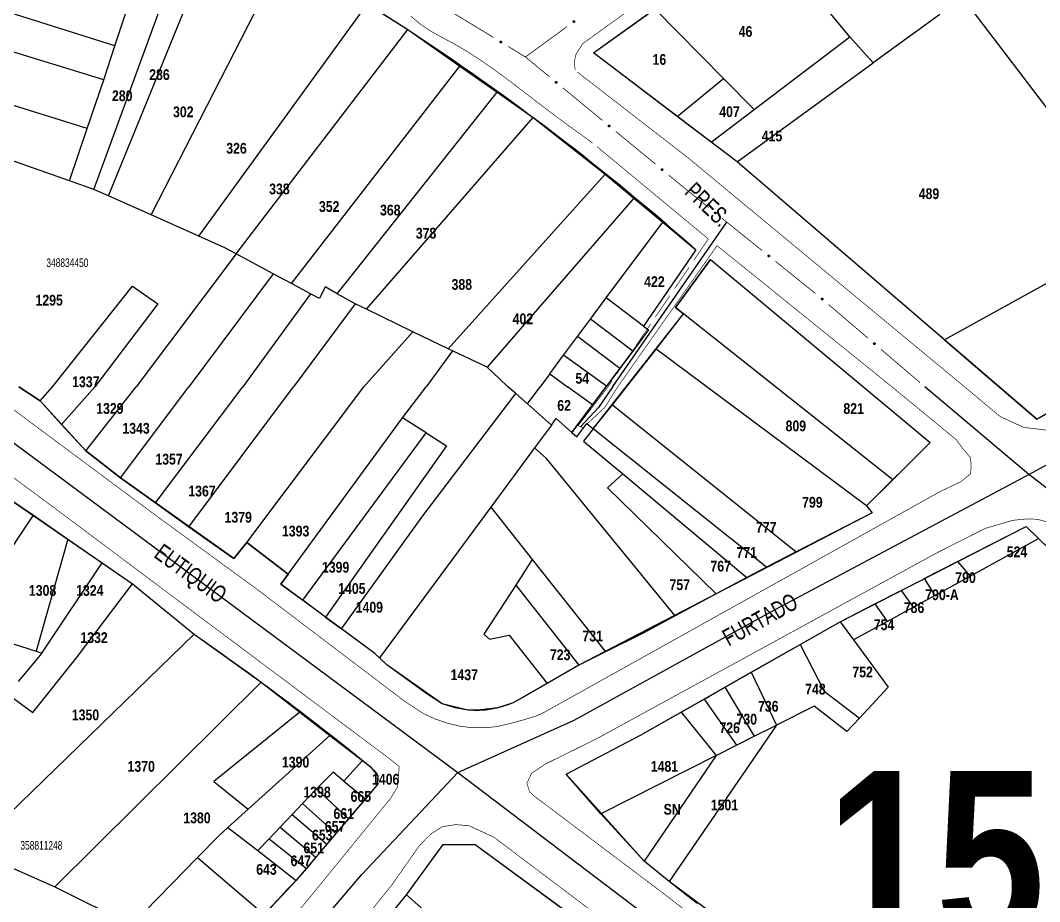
# Model space of a CAD drawing. Extents: x 200120 to 201962, y 4837541 to 4839252.
# Drawn here: x 200833.5 to 201071.2, y 4838625.8 to 4838831.1 of the extents above; entities that cross this region are included whole.
import ezdxf
from ezdxf.enums import TextEntityAlignment as Align

# ---------------------------------------------------------------- set-up
doc = ezdxf.new("R2010")
doc.units = 0
doc.header["$LTSCALE"] = 3
doc.header["$MEASUREMENT"] = 0
for name, color, linetype in [('CD-MALHA-LOTES', 40, 'CONTINUOUS'), ('CD_TXT_QUADRA', 7, 'CONTINUOUS'), ('LM-TXT-LSF', 7, 'CONTINUOUS'), ('RU-QUADRAS', 210, 'CONTINUOUS'), ('SV-EIXO-RUA-PAV', 20, 'CONTINUOUS'), ('SV-RUA-PAVIM-S-GUIA-C-GUIA', 7, 'CONTINUOUS'), ('SV-TXT-RUA-PAV-S-GUIA-C-GUIA', 7, 'CONTINUOUS'), ('Th_NmrPort', 1, 'CONTINUOUS')]:
    doc.layers.add(name, color=color, linetype=linetype)
doc.styles.add('3488-34-2D_TXTB$0$ARIAL', font='ARIAL.TTF')
doc.styles.add('ARIAL', font='ARIAL.TTF')
doc.styles.get("Standard").update_dxf_attribs({"font": 'swisscbo.ttf'})

msp = doc.modelspace()

# ---------------------------------------------------------------- linework, layer by layer
at = {"layer": 'CD-MALHA-LOTES'}
for p, q in [((200850.68, 4838791.75), (200875.41, 4838859.26)), ((200854.08, 4838790.23), (200880.94, 4838856.08)), ((201026.91, 4838827.35), (201006.65, 4838851.84)), ((200863.98, 4838785.81), (200895.43, 4838847.17)), ((200855.57, 4838825.21), (200805.16, 4838841.03)), ((201094.71, 4838781.96), (201053.32, 4838836.42)), ((200855.57, 4838825.21), (200858.52, 4838834.09)), ((200875.1, 4838780.84), (200914.42, 4838835.02)), ((200914.42, 4838835.02), (200923.83, 4838829)), ((200967.15, 4838823.6), (200981.46, 4838833.83)), ((200997.5, 4838817.6), (200981.46, 4838833.83)), ((200852.94, 4838817.31), (200802.89, 4838832.57)), ((201047.93, 4838832.5), (201032.39, 4838821.22)), ((200883.87, 4838776.75), (200923.83, 4838829)), ((200923.83, 4838829), (200935.96, 4838820.51)), ((201004.62, 4838810.38), (201026.91, 4838827.35)), ((201032.39, 4838821.22), (201026.91, 4838827.35)), ((200852.94, 4838817.31), (200855.57, 4838825.21)), ((200986.67, 4838808.78), (200967.15, 4838823.6)), ((200849.12, 4838805.99), (200799.86, 4838821.23)), ((201000.66, 4838798.16), (201032.39, 4838821.22)), ((200896.76, 4838769.82), (200935.96, 4838820.51)), ((200935.96, 4838820.51), (200944.69, 4838814.41)), ((200849.12, 4838805.99), (200852.94, 4838817.31)), ((200986.67, 4838808.78), (200997.5, 4838817.6)), ((200997.5, 4838817.6), (201004.62, 4838810.38)), ((200907.41, 4838767.44), (200944.69, 4838814.41)), ((200944.69, 4838814.41), (200953.11, 4838808.52)), ((200845, 4838793.74), (200796.65, 4838810.7)), ((200994.61, 4838802.76), (201004.62, 4838810.38)), ((200914.19, 4838763.83), (200953.11, 4838808.52)), ((200953.11, 4838808.52), (200969.84, 4838795.31)), ((200994.61, 4838802.76), (200986.67, 4838808.78)), ((200845, 4838793.74), (200849.12, 4838805.99)), ((201000.66, 4838798.16), (200994.61, 4838802.76)), ((201048.97, 4838756.71), (201000.66, 4838798.16)), ((200933.3, 4838754.6), (200969.84, 4838795.31)), ((200969.84, 4838795.31), (200976.55, 4838789.74)), ((200850.68, 4838791.75), (200845, 4838793.74)), ((200854.08, 4838790.23), (200850.68, 4838791.75)), ((200863.98, 4838785.81), (200854.08, 4838790.23)), ((200976.55, 4838789.74), (200942.39, 4838750.36)), ((200875.1, 4838780.84), (200863.98, 4838785.81)), ((200970.13, 4838766.46), (200983.29, 4838784.14)), ((200983.29, 4838784.14), (200991.04, 4838777.69)), ((200881.18, 4838778.13), (200875.1, 4838780.84)), ((201094.71, 4838781.96), (201048.97, 4838756.71)), ((200883.87, 4838776.75), (200860.53, 4838745.75)), ((200883.87, 4838776.75), (200881.18, 4838778.13)), ((200892.45, 4838772.12), (200883.87, 4838776.75)), ((200991.04, 4838777.69), (200978.79, 4838759.88)), ((200892.45, 4838772.12), (200872.8, 4838745.75)), ((200896.76, 4838769.82), (200892.45, 4838772.12)), ((200841.02, 4838745.75), (200859.68, 4838769.24)), ((200859.68, 4838769.24), (200865.53, 4838765.06)), ((200901.18, 4838767.46), (200896.76, 4838769.82)), ((200904.56, 4838769.05), (200903.23, 4838766.37)), ((200907.41, 4838767.44), (200904.56, 4838769.05)), ((200901.18, 4838767.46), (200885.37, 4838745.75)), ((200903.23, 4838766.37), (200901.18, 4838767.46)), ((200911.58, 4838765.09), (200907.41, 4838767.44)), ((200865.53, 4838765.06), (200850.88, 4838745.75)), ((200911.58, 4838765.09), (200897.23, 4838745.75)), ((200914.19, 4838763.83), (200911.58, 4838765.09)), ((200966.42, 4838761.48), (200970.13, 4838766.46)), ((200978.79, 4838759.88), (200970.13, 4838766.46)), ((200925.03, 4838758.6), (200914.19, 4838763.83)), ((200963.42, 4838757.45), (200966.42, 4838761.48)), ((200976.3, 4838754.08), (200966.42, 4838761.48)), ((200978.79, 4838759.88), (200980.01, 4838759.02)), ((200925.03, 4838758.6), (200913.58, 4838745.75)), ((200933.3, 4838754.6), (200925.03, 4838758.6)), ((200960.19, 4838753.11), (200963.42, 4838757.45)), ((200973.28, 4838750.05), (200963.42, 4838757.45)), ((200980.01, 4838759.02), (200976.3, 4838754.08)), ((201048.97, 4838756.71), (201061.74, 4838745.75)), ((200934.29, 4838754.13), (200928.13, 4838745.75)), ((200934.29, 4838754.13), (200933.3, 4838754.6)), ((200942.39, 4838750.36), (200934.29, 4838754.13)), ((200956.95, 4838748.76), (200960.19, 4838753.11)), ((200970.16, 4838745.9), (200960.19, 4838753.11)), ((200976.3, 4838754.08), (200973.28, 4838750.05)), ((200942.39, 4838750.36), (200945.16, 4838747.67)), ((200973.28, 4838750.05), (200970.16, 4838745.9)), ((200945.16, 4838747.67), (200947.15, 4838745.75)), ((200956.95, 4838748.76), (200954.71, 4838745.75)), ((200956.95, 4838748.76), (200961.11, 4838745.75))]:
    msp.add_line(p, q, dxfattribs=at)
at = {"layer": 'CD-MALHA-LOTES', "linetype": 'Continuous'}
for p, q in [((200976.55, 4838789.74), (200983.29, 4838784.14)), ((200994.46, 4838775.44), (200986.27, 4838764.23)), ((200994.46, 4838775.44), (201045.69, 4838732.78)), ((200986.27, 4838764.23), (200988.13, 4838762.79)), ((200981.74, 4838754.49), (200988.13, 4838762.79)), ((201036.94, 4838724.1), (200988.13, 4838762.79)), ((200971.57, 4838741.58), (200981.74, 4838754.49)), ((201030.82, 4838718.03), (200981.74, 4838754.49)), ((200833.13, 4838745.75), (200838.15, 4838742.49)), ((200838.15, 4838742.49), (200841.02, 4838745.75)), ((200843.12, 4838736.99), (200850.88, 4838745.75)), ((200848.81, 4838730.87), (200860.53, 4838745.75)), ((200856.88, 4838724.58), (200872.8, 4838745.75)), ((200865.06, 4838718.7), (200885.37, 4838745.75)), ((200872.82, 4838713.12), (200897.23, 4838745.75)), ((200886.3, 4838709.49), (200913.58, 4838745.75)), ((200922.63, 4838738.51), (200928.13, 4838745.75)), ((200949.05, 4838744.21), (200947.15, 4838745.75)), ((200951.79, 4838741.77), (200954.71, 4838745.75)), ((200966.92, 4838741.57), (200961.11, 4838745.75)), ((200966.92, 4838741.57), (200970.16, 4838745.9)), ((201061.74, 4838745.75), (201070.55, 4838738.2)), ((201070.55, 4838738.2), (201084.13, 4838745.75)), ((200927.33, 4838715.71), (200949.05, 4838744.21)), ((200949.05, 4838744.21), (200951.79, 4838741.77)), ((200838.15, 4838742.49), (200843.12, 4838736.99)), ((200951.79, 4838741.77), (200957.36, 4838736.82)), ((200962.1, 4838735.13), (200966.92, 4838741.57)), ((200967.1, 4838735.97), (200971.57, 4838741.58)), ((200971.57, 4838741.58), (201014.44, 4838707.31)), ((200895.96, 4838702.13), (200922.63, 4838738.51)), ((200928.1, 4838735.04), (200922.63, 4838738.51)), ((200957.36, 4838736.82), (200958.43, 4838738.37)), ((200958.43, 4838738.37), (200962.1, 4838735.13)), ((200843.12, 4838736.99), (200848.81, 4838730.87)), ((200957.36, 4838736.82), (200953.38, 4838731.53)), ((200963.23, 4838734.1), (200965.62, 4838737.23)), ((200967.1, 4838735.97), (200964.86, 4838733.12)), ((200965.62, 4838737.23), (200967.1, 4838735.97)), ((201007.48, 4838703.7), (200967.1, 4838735.97)), ((200899.38, 4838696), (200928.1, 4838735.04)), ((200928.1, 4838735.04), (200932.9, 4838732.01)), ((200962.1, 4838735.13), (200963.23, 4838734.1)), ((200848.81, 4838730.87), (200856.88, 4838724.58)), ((200932.9, 4838732.01), (200904.7, 4838692.07)), ((200953.38, 4838731.53), (200943.21, 4838717.74)), ((200956.22, 4838729.01), (200953.38, 4838731.53)), ((200964.86, 4838733.12), (200974, 4838725.48)), ((201045.69, 4838732.78), (201036.94, 4838724.1)), ((200986.22, 4838692.39), (200956.22, 4838729.01)), ((200856.88, 4838724.58), (200865.06, 4838718.7)), ((200974, 4838725.48), (200970.44, 4838722.25)), ((200974, 4838725.48), (201002.89, 4838701.32)), ((201036.94, 4838724.1), (201030.82, 4838718.03)), ((200828.35, 4838721.39), (200836.56, 4838715.81)), ((200970.44, 4838722.25), (200995.78, 4838697.52)), ((200865.06, 4838718.7), (200872.82, 4838713.12)), ((200943.21, 4838717.74), (200917.27, 4838682.57)), ((200943.21, 4838717.74), (200952.86, 4838705.53)), ((201030.82, 4838718.03), (201032.16, 4838716.38)), ((200819.16, 4838689.96), (200836.56, 4838715.81)), ((200836.56, 4838715.81), (200844.62, 4838710.23)), ((200908.4, 4838689.34), (200927.33, 4838715.71)), ((201032.16, 4838716.38), (201014.44, 4838707.31)), ((200872.82, 4838713.12), (200883.26, 4838705.73)), ((201051.99, 4838705.01), (201068.01, 4838713.21)), ((201068.01, 4838713.21), (201070.94, 4838710.37)), ((200844.62, 4838710.23), (200837.16, 4838684.13)), ((200844.62, 4838710.23), (200852.57, 4838704.72)), ((200883.26, 4838705.73), (200886.3, 4838709.49)), ((200886.3, 4838709.49), (200895.96, 4838702.13)), ((201054.98, 4838701.64), (201070.94, 4838710.37)), ((201070.94, 4838710.37), (201089.71, 4838692.14)), ((201014.44, 4838707.31), (201007.48, 4838703.7)), ((200838.5, 4838683.7), (200852.57, 4838704.72)), ((200852.57, 4838704.72), (200859.65, 4838699.82)), ((200952.86, 4838705.53), (200949.01, 4838699.55)), ((200952.86, 4838705.53), (200969.93, 4838683.96)), ((201044.28, 4838701.06), (201051.99, 4838705.01)), ((201051.99, 4838705.01), (201054.98, 4838701.64)), ((201007.48, 4838703.7), (201002.89, 4838701.32)), ((200895.96, 4838702.13), (200894.26, 4838699.8)), ((201002.89, 4838701.32), (200995.78, 4838697.52)), ((201038.93, 4838698.32), (201043.76, 4838700.79)), ((201043.76, 4838700.79), (201044.28, 4838701.06)), ((201044.28, 4838701.06), (201046.76, 4838697.14)), ((201046.76, 4838697.14), (201054.98, 4838701.64)), ((200846.6, 4838682.58), (200859.65, 4838699.82)), ((200859.65, 4838699.82), (200874.03, 4838688.08)), ((200894.26, 4838699.8), (200899.38, 4838696)), ((200949.01, 4838699.55), (200941.62, 4838688.09)), ((200949.01, 4838699.55), (200963.77, 4838680.87)), ((201032.79, 4838695.18), (201038.93, 4838698.32)), ((201038.93, 4838698.32), (201041.72, 4838694.38)), ((200904.7, 4838692.07), (200899.38, 4838696)), ((200995.78, 4838697.52), (200986.22, 4838692.39)), ((201041.72, 4838694.38), (201046.76, 4838697.14)), ((201024.65, 4838691.01), (201032.79, 4838695.18)), ((201032.79, 4838695.18), (201035.59, 4838691.04)), ((201035.59, 4838691.04), (201041.72, 4838694.38)), ((200904.7, 4838692.07), (200908.4, 4838689.34)), ((200986.22, 4838692.39), (200978.71, 4838688.37)), ((201015.37, 4838685.73), (201024.65, 4838691.01)), ((201024.65, 4838691.01), (201027.78, 4838686.76)), ((201035.59, 4838691.04), (201027.78, 4838686.76)), ((200819.16, 4838689.96), (200837.16, 4838684.13)), ((200874.03, 4838688.08), (200827.1, 4838642.62)), ((200874.03, 4838688.08), (200889.66, 4838676.93)), ((200916.16, 4838683.6), (200908.4, 4838689.34)), ((200941.62, 4838688.09), (200942.89, 4838686.97)), ((200978.71, 4838688.37), (200969.93, 4838683.96)), ((200942.89, 4838686.97), (200947.52, 4838687.89)), ((200947.52, 4838687.89), (200956.32, 4838676.58)), ((201003.9, 4838679.22), (201015.37, 4838685.73)), ((201015.37, 4838685.73), (201020.94, 4838674.83)), ((201027.78, 4838686.76), (201035.88, 4838675.76)), ((200838.5, 4838683.7), (200833.03, 4838677.07)), ((200837.16, 4838684.13), (200838.5, 4838683.7)), ((200917.27, 4838682.57), (200916.16, 4838683.6)), ((200969.93, 4838683.96), (200963.89, 4838680.94)), ((200836.4, 4838669.85), (200846.6, 4838682.58)), ((200918.97, 4838681), (200917.27, 4838682.57)), ((200928.31, 4838674.17), (200918.97, 4838681)), ((200963.89, 4838680.94), (200963.77, 4838680.87)), ((200963.77, 4838680.87), (200956.32, 4838676.58)), ((200997.77, 4838675.73), (201003.9, 4838679.22)), ((201003.9, 4838679.22), (201009.84, 4838666.93)), ((200889.66, 4838676.93), (200841.54, 4838629.26)), ((200889.66, 4838676.93), (200898.67, 4838669.97)), ((200956.32, 4838676.58), (200951.58, 4838673.86)), ((200830.6, 4838674.12), (200836.4, 4838669.85)), ((200931.89, 4838671.87), (200928.31, 4838674.17)), ((200951.58, 4838673.86), (200948.44, 4838672.14)), ((200992.96, 4838673), (200997.77, 4838675.73)), ((200997.77, 4838675.73), (201004.63, 4838664.31)), ((201020.94, 4838674.83), (201029.17, 4838668.56)), ((201035.88, 4838675.76), (201029.17, 4838668.56)), ((200934.86, 4838670.92), (200931.89, 4838671.87)), ((200948.44, 4838672.14), (200944.83, 4838670.93)), ((200987.61, 4838669.96), (200992.96, 4838673)), ((200992.96, 4838673), (201000.5, 4838662.23)), ((200898.67, 4838669.97), (200878.59, 4838653.81)), ((200898.67, 4838669.97), (200905.68, 4838664.48)), ((200937.88, 4838670.37), (200934.86, 4838670.92)), ((200940.78, 4838670.45), (200937.88, 4838670.37)), ((200944.83, 4838670.93), (200940.78, 4838670.45)), ((200978.08, 4838664.55), (200987.61, 4838669.96)), ((200987.61, 4838669.96), (200995.75, 4838659.83)), ((201018.59, 4838671.35), (201009.84, 4838666.93)), ((201026.24, 4838665.41), (201018.59, 4838671.35)), ((201009.84, 4838666.93), (200984.82, 4838630.44)), ((201004.63, 4838664.31), (201009.84, 4838666.93)), ((201029.17, 4838668.56), (201026.24, 4838665.41)), ((200905.68, 4838664.48), (200886.63, 4838647.33)), ((200905.68, 4838664.48), (200913.27, 4838658.67)), ((200960.76, 4838655.48), (200978.08, 4838664.55)), ((201000.5, 4838662.23), (201004.63, 4838664.31)), ((200995.75, 4838659.83), (201000.5, 4838662.23)), ((200995.75, 4838659.83), (200968.9, 4838646.27)), ((200995.75, 4838659.83), (200979, 4838635.24)), ((200913.27, 4838658.67), (200908.97, 4838653.88)), ((200913.27, 4838658.67), (200915.17, 4838657.2)), ((200915.17, 4838657.2), (200916.43, 4838655.96)), ((200906.48, 4838655.97), (200902.55, 4838652.05)), ((200908.97, 4838653.88), (200906.48, 4838655.97)), ((200916.43, 4838655.96), (200916.88, 4838655.13)), ((200916.88, 4838655.13), (200916.87, 4838654.18)), ((200968.9, 4838646.27), (200960.76, 4838655.48)), ((200878.59, 4838653.81), (200886.63, 4838647.33)), ((200908.97, 4838653.88), (200913.96, 4838649.71)), ((200916.71, 4838652.96), (200913.96, 4838649.71)), ((200916.87, 4838654.18), (200916.71, 4838652.96)), ((200902.55, 4838652.05), (200899.32, 4838648.65)), ((200902.55, 4838652.05), (200910.04, 4838645.09)), ((200899.32, 4838648.65), (200896.87, 4838646.08)), ((200899.32, 4838648.65), (200907.11, 4838641.63)), ((200913.96, 4838649.71), (200910.04, 4838645.09)), ((200886.63, 4838647.33), (200881.88, 4838643.06)), ((200896.87, 4838646.08), (200894.08, 4838643.15)), ((200896.87, 4838646.08), (200905, 4838639.15)), ((200979, 4838635.24), (200968.9, 4838646.27)), ((200881.88, 4838643.06), (200879.76, 4838641.15)), ((200881.88, 4838643.06), (200888.87, 4838637.67)), ((200894.08, 4838643.15), (200891.52, 4838640.45)), ((200894.08, 4838643.15), (200902.43, 4838636.12)), ((200910.04, 4838645.09), (200907.11, 4838641.63)), ((200879.76, 4838641.15), (200874.78, 4838636.05)), ((200907.11, 4838641.63), (200905, 4838639.15)), ((200891.52, 4838640.45), (200888.87, 4838637.67)), ((200891.52, 4838640.45), (200900.21, 4838633.5)), ((200905, 4838639.15), (200902.43, 4838636.12)), ((200923.53, 4838627.34), (200932.11, 4838639.1)), ((200932.11, 4838639.1), (200939.59, 4838639.1)), ((200939.59, 4838639.1), (200966.86, 4838619.09)), ((200874.78, 4838636.05), (200859.47, 4838620.36)), ((200874.78, 4838636.05), (200890.38, 4838622.78)), ((200888.87, 4838637.67), (200897.84, 4838630.73)), ((200902.43, 4838636.12), (200900.21, 4838633.5)), ((200829.08, 4838634.71), (200841.54, 4838629.26)), ((200900.21, 4838633.5), (200898.08, 4838630.98)), ((200984.82, 4838630.44), (200979, 4838635.24)), ((200841.54, 4838629.26), (200859.47, 4838620.36)), ((200897.84, 4838630.73), (200890.79, 4838623.26)), ((200898.08, 4838630.98), (200897.84, 4838630.73)), ((200991.33, 4838625.38), (200984.82, 4838630.44)), ((200911.46, 4838612.46), (200923.53, 4838627.34)), ((200923.53, 4838627.34), (200934.59, 4838617.7))]:
    msp.add_line(p, q, dxfattribs=at)
at = {"layer": 'RU-QUADRAS', "color": 6, "linetype": 'Continuous'}
for points in [[(200967.15, 4838823.6), (201078.07, 4838902.72), (201138.41, 4838815.04), (201159.08, 4838786.7, 0.013299), (201070.55, 4838738.2), (201000.66, 4838798.16)], [(200960.76, 4838655.48), (200978.08, 4838664.55), (201024.65, 4838691.01), (201068.01, 4838713.21), (201089.71, 4838692.14, 0.021883), (201122.69, 4838668.49, 0.010188), (201054.39, 4838578.81), (200984.82, 4838630.44), (200979, 4838635.24)], [(200852.64, 4838539.9), (200923.53, 4838627.34), (200932.11, 4838639.1), (200939.59, 4838639.1), (200966.86, 4838619.09), (200974.16, 4838613.01), (201040.25, 4838562.82), (201030.76, 4838550.78), (200994.68, 4838501.92), (200975.98, 4838478.38), (200931.13, 4838513.01), (200927.64, 4838508.07), (200969.26, 4838475.13), (200956.82, 4838459.04), (200945.75, 4838468.24, -0.01402), (200899.4, 4838504.3, -0.024876)]]:
    msp.add_lwpolyline(points, format="xyb", close=True, dxfattribs=at)
for points in [[(200880.94, 4838856.08), (200923.83, 4838829, -0.036089), (200991.04, 4838777.69), (200978.79, 4838759.88), (200980.01, 4838759.02), (200962.1, 4838735.13), (200963.23, 4838734.1), (200965.62, 4838737.23), (200967.1, 4838735.97), (200988.13, 4838762.79), (200986.27, 4838764.23), (200994.46, 4838775.44), (201045.69, 4838732.78), (201030.82, 4838718.03), (201032.16, 4838716.38), (200963.77, 4838680.87), (200948.44, 4838672.14, -0.122106), (200937.88, 4838670.37), (200931.89, 4838671.87), (200918.97, 4838681), (200916.16, 4838683.6), (200894.26, 4838699.8), (200895.96, 4838702.13), (200886.3, 4838709.49), (200883.26, 4838705.73), (200856.88, 4838724.58), (200848.81, 4838730.87), (200838.15, 4838742.49), (200833.13, 4838745.75)], [(200742.7, 4838625.44), (200749.09, 4838646.37), (200747.67, 4838646.87), (200757.39, 4838675.46, -0.011979), (200820.71, 4838653.08), (200822.32, 4838657), (200758.34, 4838678.1), (200766.6, 4838706.54), (200765.8, 4838706.79), (200779.4, 4838754.05), (200780.99, 4838755.86), (200783.61, 4838756.64), (200829.34, 4838722.82), (200828.35, 4838721.39), (200859.65, 4838699.82), (200874.03, 4838688.08, -0.019342), (200915.17, 4838657.2), (200916.88, 4838655.13), (200916.71, 4838652.96), (200898.08, 4838630.98, 0.025186), (200879.74, 4838610.31)]]:
    msp.add_lwpolyline(points, format="xyb", dxfattribs=at)
at = {"layer": 'SV-EIXO-RUA-PAV'}
msp.add_line((200971.63, 4838745.82), (200998.22, 4838784.15), dxfattribs=at)
at = {"layer": 'SV-EIXO-RUA-PAV', "const_width": 0.18}
for points in [[(200933.58, 4838833.4), (200943.83, 4838827.16)], [(200951.28, 4838822.62), (200960.98, 4838829.69)], [(200947.25, 4838825.08), (200950.66, 4838823)], [(200950.66, 4838823), (200951.28, 4838822.62)], [(200951.28, 4838822.62), (200956.9, 4838817.99)], [(200959.98, 4838815.45), (200969.25, 4838807.82)], [(200972.33, 4838805.28), (200981.6, 4838797.65)], [(200984.68, 4838795.1), (200987.77, 4838792.56)], [(200987.77, 4838792.56), (200988, 4838792.37)], [(200988, 4838792.37), (200994, 4838787.54)], [(200997.12, 4838785.03), (201006.47, 4838777.51)], [(201009.58, 4838775), (201018.93, 4838767.48)], [(201021.99, 4838764.91), (201031.12, 4838757.12)], [(201034.16, 4838754.52), (201043.29, 4838746.73)]]:
    msp.add_lwpolyline(points, dxfattribs=at)
at = {"layer": 'SV-EIXO-RUA-PAV'}
for points in [[(200962.41, 4838830.87), (200962.42, 4838830.92), (200962.43, 4838830.96), (200962.46, 4838830.99), (200962.48, 4838831.01), (200962.51, 4838831.03), (200962.55, 4838831.04), (200962.59, 4838831.05), (200962.64, 4838831.04), (200962.68, 4838831.02), (200962.71, 4838831), (200962.73, 4838830.97), (200962.75, 4838830.94), (200962.76, 4838830.91), (200962.76, 4838830.87), (200962.76, 4838830.82), (200962.74, 4838830.78), (200962.72, 4838830.75), (200962.69, 4838830.73), (200962.66, 4838830.71), (200962.63, 4838830.7), (200962.58, 4838830.69), (200962.54, 4838830.7), (200962.5, 4838830.72), (200962.47, 4838830.74), (200962.45, 4838830.77), (200962.43, 4838830.8), (200962.41, 4838830.83), (200962.41, 4838830.87)], [(200945.47, 4838826.28), (200945.52, 4838826.3), (200945.56, 4838826.3), (200945.6, 4838826.29), (200945.63, 4838826.27), (200945.66, 4838826.25), (200945.68, 4838826.22), (200945.7, 4838826.19), (200945.71, 4838826.14), (200945.71, 4838826.1), (200945.71, 4838826.06), (200945.69, 4838826.03), (200945.67, 4838826), (200945.64, 4838825.98), (200945.6, 4838825.96), (200945.55, 4838825.94), (200945.51, 4838825.94), (200945.48, 4838825.95), (200945.45, 4838825.97), (200945.42, 4838825.99), (200945.39, 4838826.02), (200945.37, 4838826.06), (200945.36, 4838826.1), (200945.36, 4838826.15), (200945.37, 4838826.18), (200945.39, 4838826.21), (200945.41, 4838826.24), (200945.43, 4838826.27), (200945.47, 4838826.28)], [(200958.4, 4838816.9), (200958.45, 4838816.9), (200958.49, 4838816.9), (200958.53, 4838816.88), (200958.55, 4838816.86), (200958.58, 4838816.84), (200958.6, 4838816.81), (200958.61, 4838816.77), (200958.62, 4838816.72), (200958.61, 4838816.68), (200958.6, 4838816.64), (200958.58, 4838816.61), (200958.55, 4838816.59), (200958.52, 4838816.57), (200958.48, 4838816.55), (200958.43, 4838816.55), (200958.39, 4838816.55), (200958.36, 4838816.57), (200958.33, 4838816.59), (200958.3, 4838816.62), (200958.28, 4838816.64), (200958.27, 4838816.68), (200958.26, 4838816.73), (200958.27, 4838816.78), (200958.28, 4838816.81), (200958.31, 4838816.84), (200958.33, 4838816.86), (200958.36, 4838816.88), (200958.4, 4838816.9)], [(200970.75, 4838806.72), (200970.8, 4838806.73), (200970.84, 4838806.72), (200970.88, 4838806.71), (200970.9, 4838806.69), (200970.93, 4838806.66), (200970.95, 4838806.63), (200970.96, 4838806.59), (200970.97, 4838806.55), (200970.96, 4838806.5), (200970.95, 4838806.47), (200970.93, 4838806.44), (200970.9, 4838806.41), (200970.87, 4838806.39), (200970.83, 4838806.38), (200970.78, 4838806.38), (200970.74, 4838806.38), (200970.71, 4838806.4), (200970.68, 4838806.42), (200970.65, 4838806.44), (200970.63, 4838806.47), (200970.62, 4838806.51), (200970.61, 4838806.56), (200970.62, 4838806.6), (200970.63, 4838806.63), (200970.65, 4838806.66), (200970.68, 4838806.69), (200970.71, 4838806.71), (200970.75, 4838806.72)], [(200983.1, 4838796.55), (200983.15, 4838796.56), (200983.19, 4838796.55), (200983.22, 4838796.54), (200983.25, 4838796.51), (200983.28, 4838796.49), (200983.3, 4838796.46), (200983.31, 4838796.42), (200983.32, 4838796.37), (200983.31, 4838796.33), (200983.3, 4838796.29), (200983.28, 4838796.27), (200983.25, 4838796.24), (200983.22, 4838796.22), (200983.18, 4838796.21), (200983.13, 4838796.2), (200983.09, 4838796.21), (200983.06, 4838796.22), (200983.03, 4838796.24), (200983, 4838796.27), (200982.98, 4838796.3), (200982.97, 4838796.34), (200982.96, 4838796.39), (200982.97, 4838796.43), (200982.98, 4838796.46), (200983, 4838796.49), (200983.03, 4838796.52), (200983.06, 4838796.54), (200983.1, 4838796.55)], [(200995.52, 4838786.46), (200995.56, 4838786.47), (200995.61, 4838786.46), (200995.64, 4838786.45), (200995.67, 4838786.43), (200995.69, 4838786.4), (200995.72, 4838786.37), (200995.73, 4838786.34), (200995.74, 4838786.29), (200995.73, 4838786.24), (200995.72, 4838786.21), (200995.7, 4838786.18), (200995.67, 4838786.15), (200995.64, 4838786.13), (200995.6, 4838786.12), (200995.55, 4838786.11), (200995.51, 4838786.12), (200995.48, 4838786.13), (200995.45, 4838786.15), (200995.42, 4838786.18), (200995.4, 4838786.21), (200995.39, 4838786.25), (200995.38, 4838786.3), (200995.39, 4838786.34), (200995.4, 4838786.37), (200995.42, 4838786.4), (200995.45, 4838786.43), (200995.48, 4838786.45), (200995.52, 4838786.46)], [(201007.98, 4838776.43), (201008.03, 4838776.44), (201008.07, 4838776.43), (201008.11, 4838776.42), (201008.13, 4838776.4), (201008.16, 4838776.37), (201008.18, 4838776.34), (201008.2, 4838776.3), (201008.2, 4838776.26), (201008.19, 4838776.21), (201008.18, 4838776.18), (201008.16, 4838776.15), (201008.14, 4838776.12), (201008.11, 4838776.1), (201008.07, 4838776.09), (201008.02, 4838776.08), (201007.98, 4838776.09), (201007.94, 4838776.1), (201007.91, 4838776.12), (201007.89, 4838776.15), (201007.87, 4838776.18), (201007.85, 4838776.22), (201007.85, 4838776.27), (201007.85, 4838776.31), (201007.87, 4838776.34), (201007.89, 4838776.37), (201007.91, 4838776.4), (201007.94, 4838776.42), (201007.98, 4838776.43)], [(201020.43, 4838766.38), (201020.48, 4838766.39), (201020.53, 4838766.38), (201020.56, 4838766.37), (201020.59, 4838766.34), (201020.61, 4838766.32), (201020.63, 4838766.29), (201020.65, 4838766.25), (201020.65, 4838766.2), (201020.64, 4838766.16), (201020.63, 4838766.12), (201020.61, 4838766.09), (201020.58, 4838766.07), (201020.55, 4838766.05), (201020.51, 4838766.04), (201020.46, 4838766.03), (201020.42, 4838766.04), (201020.39, 4838766.05), (201020.36, 4838766.08), (201020.33, 4838766.1), (201020.31, 4838766.13), (201020.3, 4838766.17), (201020.3, 4838766.22), (201020.3, 4838766.26), (201020.32, 4838766.29), (201020.34, 4838766.32), (201020.36, 4838766.35), (201020.39, 4838766.37), (201020.43, 4838766.38)], [(201032.6, 4838756), (201032.65, 4838756), (201032.7, 4838755.99), (201032.73, 4838755.98), (201032.76, 4838755.96), (201032.78, 4838755.93), (201032.8, 4838755.9), (201032.82, 4838755.86), (201032.82, 4838755.81), (201032.81, 4838755.77), (201032.8, 4838755.74), (201032.78, 4838755.71), (201032.75, 4838755.68), (201032.72, 4838755.66), (201032.68, 4838755.65), (201032.63, 4838755.65), (201032.59, 4838755.65), (201032.56, 4838755.67), (201032.53, 4838755.69), (201032.5, 4838755.71), (201032.48, 4838755.75), (201032.47, 4838755.78), (201032.47, 4838755.83), (201032.47, 4838755.88), (201032.49, 4838755.91), (201032.51, 4838755.94), (201032.53, 4838755.96), (201032.56, 4838755.98), (201032.6, 4838756)]]:
    msp.add_lwpolyline(points, close=True, dxfattribs=at)
for points in [[(200962.41, 4838830.87), (200962.59, 4838831.05)], [(200962.41, 4838830.83), (200962.64, 4838831.04)], [(200962.41, 4838830.85), (200962.61, 4838831.04)], [(200962.42, 4838830.92), (200962.55, 4838831.04)], [(200962.42, 4838830.9), (200962.56, 4838831.04)], [(200962.42, 4838830.82), (200962.65, 4838831.03)], [(200962.43, 4838830.96), (200962.51, 4838831.03)], [(200962.43, 4838830.94), (200962.52, 4838831.03)], [(200962.43, 4838830.8), (200962.68, 4838831.02)], [(200962.44, 4838830.78), (200962.69, 4838831.01)], [(200962.45, 4838830.77), (200962.71, 4838831)], [(200962.46, 4838830.75), (200962.72, 4838830.98)], [(200962.47, 4838830.74), (200962.73, 4838830.97)], [(200962.49, 4838830.73), (200962.74, 4838830.96)], [(200962.5, 4838830.72), (200962.75, 4838830.94)], [(200962.52, 4838830.71), (200962.75, 4838830.92)], [(200962.54, 4838830.7), (200962.76, 4838830.91)], [(200962.56, 4838830.7), (200962.76, 4838830.89)], [(200962.58, 4838830.69), (200962.76, 4838830.87)], [(200962.61, 4838830.7), (200962.75, 4838830.84)], [(200962.63, 4838830.7), (200962.76, 4838830.82)], [(200962.65, 4838830.71), (200962.74, 4838830.79)], [(200962.66, 4838830.71), (200962.74, 4838830.78)], [(200945.36, 4838826.15), (200945.67, 4838826)], [(200945.36, 4838826.12), (200945.65, 4838825.99)], [(200945.36, 4838826.1), (200945.64, 4838825.98)], [(200945.37, 4838826.18), (200945.69, 4838826.03)], [(200945.37, 4838826.16), (200945.68, 4838826.01)], [(200945.37, 4838826.08), (200945.62, 4838825.97)], [(200945.37, 4838826.06), (200945.6, 4838825.96)], [(200945.38, 4838826.19), (200945.69, 4838826.04)], [(200945.39, 4838826.21), (200945.71, 4838826.06)], [(200945.39, 4838826.04), (200945.57, 4838825.95)], [(200945.39, 4838826.02), (200945.55, 4838825.94)], [(200945.4, 4838826.22), (200945.71, 4838826.08)], [(200945.41, 4838826.24), (200945.71, 4838826.1)], [(200945.41, 4838826), (200945.53, 4838825.95)], [(200945.42, 4838825.99), (200945.51, 4838825.94)], [(200945.43, 4838826.27), (200945.71, 4838826.14)], [(200945.43, 4838826.25), (200945.71, 4838826.12)], [(200945.45, 4838826.27), (200945.7, 4838826.16)], [(200945.47, 4838826.28), (200945.7, 4838826.19)], [(200945.5, 4838826.29), (200945.69, 4838826.21)], [(200945.52, 4838826.3), (200945.68, 4838826.22)], [(200945.54, 4838826.3), (200945.66, 4838826.24)], [(200945.56, 4838826.3), (200945.66, 4838826.25)], [(200958.26, 4838816.73), (200958.52, 4838816.57)], [(200958.27, 4838816.78), (200958.55, 4838816.59)], [(200958.27, 4838816.75), (200958.53, 4838816.58)], [(200958.27, 4838816.71), (200958.5, 4838816.56)], [(200958.27, 4838816.68), (200958.48, 4838816.55)], [(200958.28, 4838816.81), (200958.58, 4838816.61)], [(200958.28, 4838816.79), (200958.56, 4838816.6)], [(200958.28, 4838816.66), (200958.45, 4838816.56)], [(200958.28, 4838816.64), (200958.43, 4838816.55)], [(200958.3, 4838816.82), (200958.58, 4838816.63)], [(200958.3, 4838816.63), (200958.41, 4838816.55)], [(200958.3, 4838816.62), (200958.39, 4838816.55)], [(200958.31, 4838816.84), (200958.6, 4838816.64)], [(200958.32, 4838816.85), (200958.6, 4838816.66)], [(200958.33, 4838816.86), (200958.61, 4838816.68)], [(200958.35, 4838816.87), (200958.61, 4838816.7)], [(200958.36, 4838816.88), (200958.62, 4838816.72)], [(200958.38, 4838816.89), (200958.61, 4838816.74)], [(200958.4, 4838816.9), (200958.61, 4838816.77)], [(200958.43, 4838816.9), (200958.6, 4838816.79)], [(200958.45, 4838816.9), (200958.6, 4838816.81)], [(200958.47, 4838816.9), (200958.58, 4838816.83)], [(200958.49, 4838816.9), (200958.58, 4838816.84)], [(200970.61, 4838806.56), (200970.87, 4838806.39)], [(200970.62, 4838806.6), (200970.9, 4838806.41)], [(200970.62, 4838806.58), (200970.88, 4838806.41)], [(200970.62, 4838806.53), (200970.85, 4838806.39)], [(200970.62, 4838806.51), (200970.83, 4838806.38)], [(200970.63, 4838806.63), (200970.93, 4838806.44)], [(200970.63, 4838806.62), (200970.91, 4838806.43)], [(200970.63, 4838806.49), (200970.8, 4838806.38)], [(200970.63, 4838806.47), (200970.78, 4838806.38)], [(200970.65, 4838806.66), (200970.95, 4838806.47)], [(200970.65, 4838806.65), (200970.93, 4838806.45)], [(200970.65, 4838806.45), (200970.76, 4838806.38)], [(200970.65, 4838806.44), (200970.74, 4838806.38)], [(200970.67, 4838806.67), (200970.95, 4838806.49)], [(200970.68, 4838806.69), (200970.96, 4838806.5)], [(200970.7, 4838806.7), (200970.96, 4838806.53)], [(200970.71, 4838806.71), (200970.97, 4838806.55)], [(200970.73, 4838806.72), (200970.96, 4838806.57)], [(200970.75, 4838806.72), (200970.96, 4838806.59)], [(200970.78, 4838806.73), (200970.95, 4838806.62)], [(200970.8, 4838806.73), (200970.95, 4838806.63)], [(200970.82, 4838806.73), (200970.93, 4838806.65)], [(200970.84, 4838806.72), (200970.93, 4838806.66)], [(200982.96, 4838796.39), (200983.22, 4838796.22)], [(200982.97, 4838796.43), (200983.25, 4838796.24)], [(200982.97, 4838796.41), (200983.23, 4838796.23)], [(200982.97, 4838796.36), (200983.2, 4838796.22)], [(200982.97, 4838796.34), (200983.18, 4838796.21)], [(200982.98, 4838796.46), (200983.28, 4838796.27)], [(200982.98, 4838796.44), (200983.26, 4838796.25)], [(200982.98, 4838796.32), (200983.15, 4838796.21)], [(200982.98, 4838796.3), (200983.13, 4838796.2)], [(200982.99, 4838796.47), (200983.28, 4838796.28)], [(200983, 4838796.49), (200983.3, 4838796.29)], [(200983, 4838796.28), (200983.1, 4838796.21)], [(200983, 4838796.27), (200983.09, 4838796.21)], [(200983.02, 4838796.5), (200983.3, 4838796.32)], [(200983.03, 4838796.52), (200983.31, 4838796.33)], [(200983.05, 4838796.52), (200983.31, 4838796.35)], [(200983.06, 4838796.54), (200983.32, 4838796.37)], [(200983.08, 4838796.54), (200983.31, 4838796.4)], [(200983.1, 4838796.55), (200983.31, 4838796.42)], [(200983.12, 4838796.55), (200983.3, 4838796.45)], [(200983.15, 4838796.56), (200983.3, 4838796.46)], [(200983.17, 4838796.55), (200983.28, 4838796.48)], [(200983.19, 4838796.55), (200983.28, 4838796.49)], [(200995.38, 4838786.3), (200995.64, 4838786.13)], [(200995.39, 4838786.34), (200995.67, 4838786.15)], [(200995.39, 4838786.32), (200995.65, 4838786.15)], [(200995.39, 4838786.27), (200995.62, 4838786.13)], [(200995.39, 4838786.25), (200995.6, 4838786.12)], [(200995.4, 4838786.37), (200995.7, 4838786.18)], [(200995.4, 4838786.35), (200995.68, 4838786.17)], [(200995.4, 4838786.23), (200995.57, 4838786.12)], [(200995.4, 4838786.21), (200995.55, 4838786.11)], [(200995.41, 4838786.39), (200995.7, 4838786.19)], [(200995.42, 4838786.4), (200995.72, 4838786.21)], [(200995.42, 4838786.19), (200995.53, 4838786.12)], [(200995.42, 4838786.18), (200995.51, 4838786.12)], [(200995.44, 4838786.41), (200995.72, 4838786.23)], [(200995.45, 4838786.43), (200995.73, 4838786.24)], [(200995.46, 4838786.44), (200995.73, 4838786.27)], [(200995.48, 4838786.45), (200995.74, 4838786.29)], [(200995.49, 4838786.45), (200995.73, 4838786.31)], [(200995.52, 4838786.46), (200995.73, 4838786.34)], [(200995.54, 4838786.47), (200995.72, 4838786.36)], [(200995.56, 4838786.47), (200995.72, 4838786.37)], [(200995.59, 4838786.47), (200995.7, 4838786.39)], [(200995.61, 4838786.46), (200995.69, 4838786.4)], [(201007.85, 4838776.31), (201008.14, 4838776.12)], [(201007.85, 4838776.28), (201008.12, 4838776.12)], [(201007.85, 4838776.27), (201008.11, 4838776.1)], [(201007.85, 4838776.24), (201008.08, 4838776.1)], [(201007.85, 4838776.22), (201008.07, 4838776.09)], [(201007.86, 4838776.32), (201008.15, 4838776.14)], [(201007.86, 4838776.2), (201008.04, 4838776.09)], [(201007.87, 4838776.34), (201008.16, 4838776.15)], [(201007.87, 4838776.18), (201008.02, 4838776.08)], [(201007.88, 4838776.35), (201008.17, 4838776.16)], [(201007.88, 4838776.16), (201007.99, 4838776.09)], [(201007.89, 4838776.37), (201008.18, 4838776.18)], [(201007.89, 4838776.15), (201007.98, 4838776.09)], [(201007.9, 4838776.38), (201008.18, 4838776.2)], [(201007.91, 4838776.4), (201008.19, 4838776.21)], [(201007.93, 4838776.4), (201008.19, 4838776.24)], [(201007.94, 4838776.42), (201008.2, 4838776.26)], [(201007.96, 4838776.42), (201008.19, 4838776.28)], [(201007.98, 4838776.43), (201008.2, 4838776.3)], [(201008.01, 4838776.43), (201008.18, 4838776.33)], [(201008.03, 4838776.44), (201008.18, 4838776.34)], [(201008.05, 4838776.43), (201008.16, 4838776.36)], [(201008.07, 4838776.43), (201008.16, 4838776.37)], [(201020.3, 4838766.26), (201020.58, 4838766.07)], [(201020.3, 4838766.24), (201020.56, 4838766.06)], [(201020.3, 4838766.22), (201020.55, 4838766.05)], [(201020.3, 4838766.19), (201020.53, 4838766.04)], [(201020.3, 4838766.17), (201020.51, 4838766.04)], [(201020.31, 4838766.28), (201020.59, 4838766.08)], [(201020.31, 4838766.15), (201020.48, 4838766.04)], [(201020.31, 4838766.13), (201020.46, 4838766.03)], [(201020.32, 4838766.29), (201020.61, 4838766.09)], [(201020.33, 4838766.31), (201020.61, 4838766.11)], [(201020.33, 4838766.11), (201020.43, 4838766.04)], [(201020.33, 4838766.1), (201020.42, 4838766.04)], [(201020.34, 4838766.32), (201020.63, 4838766.12)], [(201020.35, 4838766.33), (201020.63, 4838766.14)], [(201020.36, 4838766.35), (201020.64, 4838766.16)], [(201020.38, 4838766.36), (201020.64, 4838766.18)], [(201020.39, 4838766.37), (201020.65, 4838766.2)], [(201020.41, 4838766.37), (201020.64, 4838766.23)], [(201020.43, 4838766.38), (201020.65, 4838766.25)], [(201020.46, 4838766.38), (201020.63, 4838766.27)], [(201020.48, 4838766.39), (201020.63, 4838766.29)], [(201020.51, 4838766.38), (201020.61, 4838766.31)], [(201020.53, 4838766.38), (201020.61, 4838766.32)], [(201032.47, 4838755.88), (201032.75, 4838755.68)], [(201032.47, 4838755.85), (201032.73, 4838755.68)], [(201032.47, 4838755.83), (201032.72, 4838755.66)], [(201032.47, 4838755.81), (201032.7, 4838755.66)], [(201032.47, 4838755.78), (201032.68, 4838755.65)], [(201032.48, 4838755.89), (201032.76, 4838755.7)], [(201032.48, 4838755.76), (201032.65, 4838755.65)], [(201032.48, 4838755.75), (201032.63, 4838755.65)], [(201032.49, 4838755.91), (201032.78, 4838755.71)], [(201032.5, 4838755.92), (201032.78, 4838755.72)], [(201032.5, 4838755.73), (201032.61, 4838755.65)], [(201032.5, 4838755.71), (201032.59, 4838755.65)], [(201032.51, 4838755.94), (201032.8, 4838755.74)], [(201032.52, 4838755.95), (201032.8, 4838755.76)], [(201032.53, 4838755.96), (201032.81, 4838755.77)], [(201032.55, 4838755.97), (201032.81, 4838755.8)], [(201032.56, 4838755.98), (201032.82, 4838755.81)], [(201032.58, 4838755.99), (201032.81, 4838755.84)], [(201032.6, 4838756), (201032.82, 4838755.86)], [(201032.63, 4838756), (201032.8, 4838755.89)], [(201032.65, 4838756), (201032.8, 4838755.9)], [(201032.68, 4838756), (201032.78, 4838755.92)], [(201032.7, 4838755.99), (201032.78, 4838755.93)], [(200740.43, 4838418.68), (200744.26, 4838423.37), (200804.51, 4838499.08), (200807.47, 4838502.79), (200835.22, 4838540.71), (200868.93, 4838580.25), (200913.13, 4838632.09), (200935.52, 4838655.84), (200962.67, 4838668.06), (201009.49, 4838693.84), (201068.69, 4838725.31), (201106.24, 4838745.75)], [(200812.11, 4838747.41), (200935.52, 4838655.84), (201053.59, 4838566.27), (201159.2, 4838484.72)], [(200971.63, 4838745.82), (200968.3, 4838740.97), (200964.13, 4838736.44)], [(201137.55, 4838672.41), (201068.69, 4838725.31), (201044.44, 4838745.75)]]:
    msp.add_lwpolyline(points, dxfattribs=at)
at = {"layer": 'SV-RUA-PAVIM-S-GUIA-C-GUIA', "const_width": 0.15}
for points in [[(201003.46, 4838853.74), (200964.61, 4838825.7)], [(200924.55, 4838832.14), (200926.83, 4838830.23), (200928.09, 4838829.35), (200929.37, 4838828.55), (200931.95, 4838827.11), (200934.55, 4838825.73), (200935.89, 4838824.97), (200938.43, 4838823.43), (200940.93, 4838821.8), (200943.4, 4838820.1), (200944.62, 4838819.22), (200945.84, 4838818.33), (200947.05, 4838817.43), (200948.26, 4838816.52), (200949.47, 4838815.6), (200950.67, 4838814.68), (200951.87, 4838813.76), (200953.07, 4838812.84), (200954.26, 4838811.92), (200955.67, 4838810.85), (200956.86, 4838809.94), (200959.26, 4838808.14), (200961.68, 4838806.38), (200963.29, 4838805.23), (200964.51, 4838804.36), (200965.72, 4838803.47), (200966.92, 4838802.56)], [(200964.61, 4838825.7), (200963.03, 4838823.18), (200962.65, 4838821.18), (200962.9, 4838819.68)], [(200963.37, 4838819.12), (200989.2, 4838799.12)], [(200967.98, 4838801.71), (200993.93, 4838780.21)], [(200989.2, 4838799.12), (201053.66, 4838745.76)], [(200972.79, 4838745.75), (200995.97, 4838778.65), (201036.74, 4838745.75)], [(200993.93, 4838780.21), (200990.56, 4838775.25)], [(200989.44, 4838773.59), (200986.07, 4838768.63)], [(200984.95, 4838766.97), (200981.58, 4838762.01)], [(200980.45, 4838760.35), (200977.09, 4838755.39)], [(200975.96, 4838753.73), (200972.59, 4838748.77)], [(200803.28, 4838745.75), (200840.95, 4838717.9), (200907.61, 4838668.04), (200914.69, 4838662.75), (200918.78, 4838659.68), (200920.03, 4838658.74), (200921.85, 4838657.27), (200921.65, 4838654.67), (200921.43, 4838652.42), (200919.83, 4838649.83), (200889.42, 4838612.6)], [(200824.79, 4838745.75), (200832.98, 4838739.64), (200865.16, 4838715.73), (200888.29, 4838698.87), (200923.27, 4838672.36), (200927.55, 4838669.58), (200930.14, 4838668.38), (200933.1, 4838667.36), (200936.02, 4838666.66), (200938.6, 4838666.34), (200941.75, 4838666.31), (200944.45, 4838666.54), (200947.53, 4838667.24), (200950.66, 4838668.09), (200953.59, 4838668.97), (200955.53, 4838669.83), (201048.03, 4838721.37), (201052.82, 4838723.64), (201055.09, 4838725.49), (201055.21, 4838727.54), (201055.02, 4838729.29), (201053.16, 4838731.49), (201051.78, 4838733.4), (201036.74, 4838745.75)], [(200972.79, 4838745.75), (200969.76, 4838740.9), (200964.63, 4838736.18), (200963.59, 4838736.73), (200970.63, 4838745.87)], [(200970.91, 4838746.28), (200970.63, 4838745.87)], [(200971.47, 4838747.11), (200970.91, 4838746.28)], [(201053.67, 4838745.75), (201061.98, 4838738.82), (201067.5, 4838736.29), (201073.89, 4838735.53), (201095.36, 4838745.75)], [(200910.47, 4838617.7), (200920.04, 4838629.55), (200926.54, 4838638.8), (200928.36, 4838640.69), (200929.32, 4838641.61), (200931.92, 4838643.25), (200935, 4838643.72), (200938.08, 4838643.49), (200943.93, 4838640.79), (200971.93, 4838619.69)]]:
    msp.add_lwpolyline(points, dxfattribs=at)
msp.add_lwpolyline([(201054.88, 4838576.94), (201052.75, 4838576.99), (201048.99, 4838577.41), (200982.58, 4838628.35), (200953.38, 4838650.34), (200952.3, 4838651.31), (200951.61, 4838653.33), (200952.71, 4838655.7), (200955.98, 4838657.87), (200967.92, 4838663.76), (201047.33, 4838707.12), (201058.51, 4838712.76), (201064.9, 4838714.64), (201068.18, 4838714.96), (201070.65, 4838714.89), (201073.2, 4838714.17), (201075.96, 4838712.52), (201078.98, 4838709.75), (201126.88, 4838673.14), (201127.57, 4838671.53), (201127.15, 4838669.53), (201125.02, 4838666.35), (201056.83, 4838577.45)], close=True, dxfattribs=at)

# ---------------------------------------------------------------- texts
at = {"layer": 'CD_TXT_QUADRA', "color": 7, "linetype": 'Continuous', "style": 'ARIAL', "width": 0.7}
for s, p in [('348834450', (200839.58, 4838773.67)), ('358811248', (200833.52, 4838637.9))]:
    msp.add_text(s, height=2, dxfattribs=at).set_placement(p)
at = {"layer": 'LM-TXT-LSF'}
msp.add_text('15', height=40, dxfattribs=at).set_placement((201021.48, 4838616.19))
at = {"layer": 'SV-TXT-RUA-PAV-S-GUIA-C-GUIA', "width": 0.7}
for s, rotation, style, p in [('PADRE                                                                                                                          EUTIQUIO', 324.0224, 'ARIAL', (200746.24, 4838791.98)), ('PRES.', 316.3171, '3488-34-2D_TXTB$0$ARIAL', (200988.18, 4838790.86)), ('FURTADO', 29.211, 'ARIAL', (200998.7, 4838685.17))]:
    msp.add_text(s, height=4, rotation=rotation, dxfattribs=dict(at, style=style)).set_placement(p)
at = {"layer": 'Th_NmrPort', "color": 1}
for s, p in [('46', (201001.01, 4838828.55)), ('16', (200980.92, 4838822.04)), ('286', (200863.56, 4838818.5)), ('280', (200854.88, 4838813.59)), ('302', (200869.12, 4838809.83)), ('407', (200996.48, 4838809.87)), ('415', (201006.39, 4838804.21)), ('326', (200881.52, 4838801.34)), ('338', (200891.53, 4838791.86)), ('489', (201042.99, 4838790.76)), ('352', (200903.14, 4838787.77)), ('368', (200917.38, 4838786.95)), ('378', (200925.72, 4838781.55)), ('422', (200978.97, 4838770.26)), ('388', (200934.06, 4838769.61)), ('1295', (200837.05, 4838765.95)), ('402', (200948.3, 4838761.59)), ('1337', (200845.59, 4838746.93)), ('54', (200962.93, 4838747.73)), ('1329', (200851.2, 4838740.71)), ('62', (200958.7, 4838741.42)), ('821', (201025.42, 4838740.68)), ('1343', (200857.3, 4838736.08)), ('809', (201011.94, 4838736.64)), ('1357', (200864.99, 4838728.89)), ('1367', (200872.68, 4838721.46)), ('799', (201015.81, 4838718.84)), ('1379', (200881.13, 4838715.35)), ('777', (201005.04, 4838713.02)), ('1393', (200894.52, 4838712.14)), ('771', (201000.49, 4838707.14)), ('524', (201063.51, 4838707.3)), ('1399', (200903.84, 4838703.7)), ('767', (200994.42, 4838703.96)), ('790', (201051.51, 4838701.3)), ('1405', (200907.63, 4838698.75)), ('757', (200984.88, 4838699.63)), ('1308', (200835.51, 4838698.3)), ('1324', (200846.51, 4838698.3)), ('790-A', (201044.51, 4838697.3)), ('1409', (200911.7, 4838694.38)), ('786', (201039.51, 4838694.3)), ('754', (201032.51, 4838690.3)), ('1332', (200847.51, 4838687.3)), ('731', (200964.56, 4838687.68)), ('723', (200956.99, 4838683.31)), ('1437', (200933.84, 4838678.65)), ('752', (201027.51, 4838679.3)), ('748', (201016.51, 4838675.3)), ('736', (201005.51, 4838671.3)), ('1350', (200845.51, 4838669.3)), ('730', (201000.51, 4838668.3)), ('726', (200996.51, 4838666.3)), ('1390', (200894.51, 4838658.3)), ('1370', (200858.51, 4838657.3)), ('1481', (200980.51, 4838657.3)), ('1406', (200915.51, 4838654.3)), ('1398', (200899.51, 4838651.3)), ('665', (200910.51, 4838650.3)), ('SN', (200983.51, 4838647.3)), ('1501', (200994.51, 4838648.3)), ('1380', (200871.51, 4838645.3)), ('661', (200906.51, 4838646.3)), ('657', (200904.51, 4838643.3)), ('653', (200901.51, 4838641.3)), ('651', (200899.51, 4838638.3)), ('647', (200896.51, 4838635.3)), ('643', (200888.51, 4838633.3))]:
    msp.add_text(s, height=2.5, dxfattribs=at).set_placement(p, align=Align.MIDDLE_LEFT)

doc.saveas('drawing.dxf')
